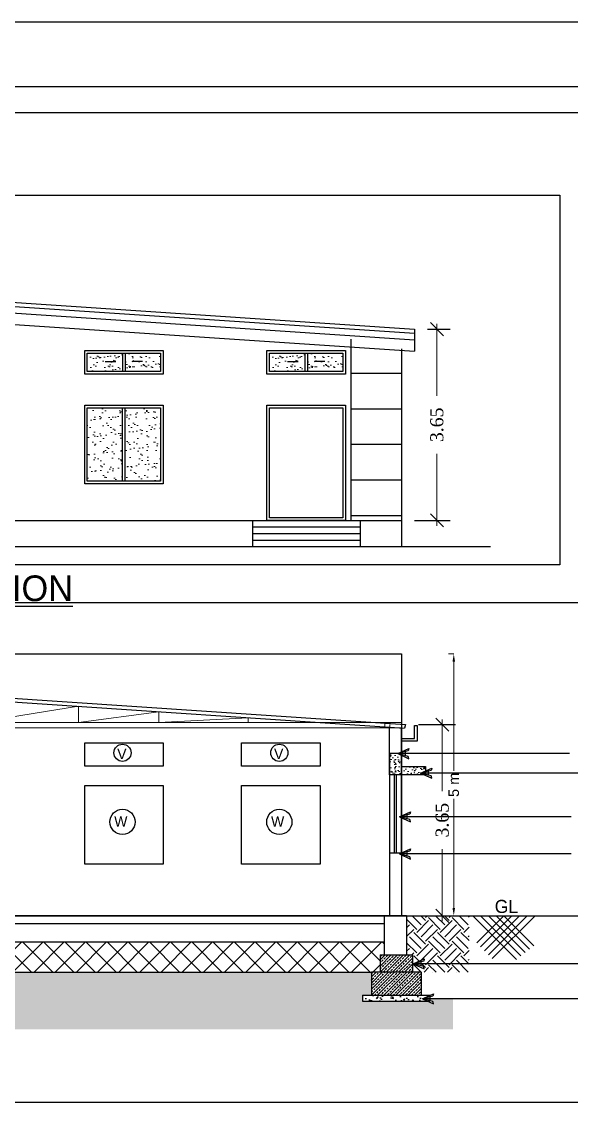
# Model space of a CAD drawing. Header units: metres. Extents: x 4203 to 4342, y -2959 to -2859.
# Drawn here: x 4315.5 to 4325.99, y -2945.66 to -2924.77 of the extents above; entities that cross this region are included whole.
import ezdxf

# ---------------------------------------------------------------- set-up
doc = ezdxf.new("R2010")
doc.units = ezdxf.units.M
doc.header["$LTSCALE"] = 0.1
doc.layers.get('0').update_dxf_attribs({"true_color": 0xffffff})
for name, color, linetype, true_color in [('__BN_BuildingPlan', 52, 'Continuous', 0xbdbd00), ('__BN_ElevationPlan', 7, 'Continuous', 0x4b0082), ('__BN_FloorInSection', 132, 'Continuous', 0x00bdbd), ('__BN_GroundLevel', 63, 'Continuous', 0xadbd7e), ('__BN_Section', 75, 'Continuous', 0x6b8156), ('__BN_SectionDimensions', 7, 'Continuous', 0x40e0d0)]:
    doc.layers.add(name, color=color, linetype=linetype, true_color=true_color)
doc.styles.add('ArialStyle', font='arial.ttf')
doc.styles.add('PreDCRFont', font='times.ttf', dxfattribs={"height": 0.25})
doc.styles.get("Standard").update_dxf_attribs({"font": 'times.ttf'})
doc.dimstyles.new('PDCR-PLOT-INT', dxfattribs={"dimtxt": 0.25, "dimasz": 0.25, "dimexe": 0.25, "dimexo": 0.25, "dimgap": 0.25, "dimtad": 0, "dimzin": 0, "dimdsep": 46, "dimtxsty": 'PreDCRFont', "dimblk": 'OBLIQUE', "dimcen": 0.5, "dimdle": 0.1, "dimadec": 0, "dimazin": 0, "dimtfac": 1, "dimtix": 1, "dimtofl": 0, "dimtmove": 1, "dimatfit": 1, "dimfxl": 1, "dimtolj": 1, "dimtzin": 0, "dimlwd": 15, "dimarcsym": 0})
doc.dimstyles.new('PDF_OPTIMIZED', dxfattribs={"dimtxt": 0.2, "dimasz": 0.15, "dimexe": 0.1, "dimexo": 0, "dimgap": 0.05, "dimtad": 0, "dimdsep": 46, "dimtxsty": 'ArialStyle', "dimcen": 0.09, "dimclrd": 256, "dimclre": 256, "dimclrt": 256, "dimadec": 0, "dimazin": 0, "dimtfac": 1, "dimtdec": 4, "dimtofl": 0, "dimtmove": 0, "dimatfit": 3, "dimfxl": 1, "dimtolj": 1, "dimtzin": 0, "dimlwd": 15, "dimlwe": 9, "dimarcsym": 0})

# ---------------------------------------------------------------- blocks, each defined once
blk = doc.blocks.new('_Oblique')
at = {"color": 0, "linetype": 'ByBlock', "lineweight": -2}
blk.add_line((-0.5, -0.5), (0.5, 0.5), dxfattribs=at)
blk = doc.blocks.new('*D40')
at = {"color": 0, "lineweight": 15, "transparency": 16777216}
for p, q in [((4323.426, -2930.541), (4323.426, -2931.912)), ((4323.426, -2934.391), (4323.426, -2933.019))]:
    blk.add_line(p, q, dxfattribs=at)
at = {"color": 0, "lineweight": -2, "transparency": 16777216}
for p, q in [((4323.248, -2930.641), (4323.676, -2930.641)), ((4322.998, -2934.291), (4323.676, -2934.291))]:
    blk.add_line(p, q, dxfattribs=at)
at = {"layer": 'Defpoints', "color": 0, "transparency": 16777216}
for p in [(4322.998, -2930.641, -0.329), (4322.748, -2934.291, -0.54), (4323.426, -2934.291)]:
    blk.add_point(p, dxfattribs=at)
at = {"color": 0, "lineweight": 15, "transparency": 16777216, "xscale": 0.25, "yscale": 0.25, "zscale": 0.25}
for p, rotation in [((4323.426, -2930.641), 90), ((4323.426, -2934.291), 270)]:
    blk.add_blockref('_Oblique', p, dxfattribs=dict(at, rotation=rotation))
at = {"color": 0, "transparency": 16777216, "insert": (4323.426, -2932.466), "char_height": 0.25, "attachment_point": 5, "rotation": 90, "style": 'PreDCRFont'}
blk.add_mtext('\\A1;3.65', dxfattribs=at)
blk = doc.blocks.new('GG')
at = {"color": 5, "ltscale": 0.13}
for p, q in [((0, 0), (0.212, 0.096)), ((0.202, 0.052), (0, 0)), ((3.279, 0), (0, 0)), ((0, 0), (0.212, -0.096)), ((0.202, -0.052), (0, 0)), ((0.212, 0.096), (0.202, 0.052)), ((0.212, -0.096), (0.202, -0.052))]:
    blk.add_line(p, q, dxfattribs=at)
at = {"color": 5}
blk.add_line((0.144, 0.067, -0.002), (0.144, -0.043, -0.002), dxfattribs=at)
blk = doc.blocks.new('*D42')
at = {"color": 0, "lineweight": 15, "transparency": 16777216}
for p, q in [((4323.528, -2938.088), (4323.528, -2939.46)), ((4323.528, -2941.938), (4323.528, -2940.567))]:
    blk.add_line(p, q, dxfattribs=at)
at = {"color": 0, "lineweight": -2, "transparency": 16777216}
for p, q in [((4323.073, -2938.188), (4323.778, -2938.188)), ((4322.168, -2941.838), (4323.778, -2941.838))]:
    blk.add_line(p, q, dxfattribs=at)
at = {"layer": 'Defpoints', "color": 0, "transparency": 16777216}
for p in [(4322.823, -2938.188, -0.284), (4321.918, -2941.838, -0.014), (4323.528, -2941.838)]:
    blk.add_point(p, dxfattribs=at)
at = {"color": 0, "lineweight": 15, "transparency": 16777216, "xscale": 0.25, "yscale": 0.25, "zscale": 0.25}
for p, rotation in [((4323.528, -2938.188), 90), ((4323.528, -2941.838), 270)]:
    blk.add_blockref('_Oblique', p, dxfattribs=dict(at, rotation=rotation))
at = {"color": 0, "transparency": 16777216, "insert": (4323.528, -2940.013), "char_height": 0.25, "attachment_point": 5, "rotation": 90, "style": 'PreDCRFont'}
blk.add_mtext('\\A1;3.65', dxfattribs=at)
blk = doc.blocks.new('*D88')
at = {"layer": '__BN_SectionDimensions', "color": 133, "lineweight": 9, "true_color": 0x40e0d0, "transparency": 16777216}
for p, q in [((4323.748, -2936.839), (4323.648, -2936.839)), ((4323.748, -2941.838), (4323.648, -2941.838))]:
    blk.add_line(p, q, dxfattribs=at)
at = {"layer": '__BN_SectionDimensions', "color": 133, "lineweight": 15, "true_color": 0x40e0d0, "transparency": 16777216}
for p, q in [((4323.748, -2936.989), (4323.748, -2939.07)), ((4323.748, -2941.688), (4323.748, -2939.607))]:
    blk.add_line(p, q, dxfattribs=at)
at = {"layer": '__BN_SectionDimensions', "color": 133, "true_color": 0x40e0d0, "transparency": 16777216}
for points in [[(4323.723, -2936.989), (4323.773, -2936.989), (4323.748, -2936.839)], [(4323.723, -2941.688), (4323.773, -2941.688), (4323.748, -2941.838)]]:
    blk.add_solid(points, dxfattribs=at)
at = {"layer": 'Defpoints', "color": 0, "transparency": 16777216}
for p in [(4323.748, -2936.839), (4323.748, -2936.839), (4323.748, -2941.838)]:
    blk.add_point(p, dxfattribs=at)
at = {"layer": '__BN_SectionDimensions', "color": 133, "true_color": 0x40e0d0, "transparency": 16777216, "insert": (4323.748, -2939.338), "char_height": 0.2, "attachment_point": 5, "rotation": 90, "style": 'ArialStyle'}
blk.add_mtext('\\A1;5 m', dxfattribs=at)

msp = doc.modelspace()

# ---------------------------------------------------------------- hatches: boundary and pattern name
h = msp.add_hatch()
h.set_pattern_fill('_USER', color=8, scale=0.68, style=0, pattern_type=0)
h.set_pattern_definition([(0, (4752.64666, -316.87885), (0, 0.68), [])])
h.paths.add_polyline_path([(4321.78, -2930.867), (4322.748, -2931.015), (4322.748, -2934.291), (4321.795, -2934.291)])
at = {"lineweight": 5, "ltscale": 0.5}
h = msp.add_hatch(dxfattribs=at)
h.set_pattern_fill('AR-SAND', color=8, scale=0.004, style=0)
h.set_pattern_definition([(37.5, (5123.08257, -298.917), (-0.006400125, 0.195765295), [0, -0.154432, 0, -0.17272, 0, -0.1651]), (7.5, (5123.08257, -298.917), (0.179809313, 0.28673004), [0, -0.083312, 0, -0.139192, 0, -0.05334]), (327.5, (5122.9576, -298.917), (0.316396948, 0.000574874), [0, -0.0508, 0, -0.18288, 0, -0.23876]), (317.5, (5122.9576, -298.917), (0.30542258, 0.08917173), [0, -0.0254, 0, -0.119888, 0, -0.13716])])
h.paths.add_polyline_path([(4316.75, -2931.1), (4316.75, -2931.45), (4317.425, -2931.45), (4317.425, -2931.1)])
h.paths.add_polyline_path([(4317.475, -2931.1), (4317.475, -2931.45), (4318.15, -2931.45), (4318.15, -2931.1)])
h = msp.add_hatch(dxfattribs=at)
h.set_pattern_fill('AR-SAND', color=8, scale=0.004, style=0)
h.set_pattern_definition([(37.5, (5126.56365, -298.917), (-0.006400125, 0.195765295), [0, -0.154432, 0, -0.17272, 0, -0.1651]), (7.5, (5126.56365, -298.917), (0.179809313, 0.28673004), [0, -0.083312, 0, -0.139192, 0, -0.05334]), (327.5, (5126.43868, -298.917), (0.316396948, 0.000574874), [0, -0.0508, 0, -0.18288, 0, -0.23876]), (317.5, (5126.43868, -298.917), (0.30542258, 0.08917173), [0, -0.0254, 0, -0.119888, 0, -0.13716])])
h.paths.add_polyline_path([(4320.231, -2931.1), (4320.231, -2931.45), (4320.906, -2931.45), (4320.906, -2931.1)])
h.paths.add_polyline_path([(4320.956, -2931.1), (4320.956, -2931.45), (4321.631, -2931.45), (4321.631, -2931.1)])
h = msp.add_hatch(dxfattribs=at)
h.set_pattern_fill('AR-SAND', color=8, scale=0.005, style=0)
h.set_pattern_definition([(37.5, (5123.08257, -295.94267), (-0.008000156, 0.244706619), [0, -0.19304, 0, -0.2159, 0, -0.206375]), (7.5, (5123.08257, -295.94267), (0.22476164, 0.35841255), [0, -0.10414, 0, -0.17399, 0, -0.066675]), (327.5, (5122.92636, -295.94267), (0.395496185, 0.000718592), [0, -0.0635, 0, -0.2286, 0, -0.29845]), (317.5, (5122.92636, -295.94267), (0.381778226, 0.11146466), [0, -0.03175, 0, -0.14986, 0, -0.17145])])
h.paths.add_polyline_path([(4317.425, -2932.141), (4316.75, -2932.141), (4316.75, -2933.541), (4317.425, -2933.541)])
h.paths.add_polyline_path([(4318.15, -2932.141), (4317.475, -2932.141), (4317.475, -2933.541), (4318.15, -2933.541)])
h = msp.add_hatch(dxfattribs=at)
h.set_pattern_fill('AR-CONC', color=8, scale=0.001, style=0)
h.set_pattern_definition([(50, (4977.93088, -325.51681), (0.182184669, -0.0159390855), [0.01905, -0.20955]), (355, (4977.93088, -325.51681), (-0.035243421, 0.191056845), [0.01524, -0.167640584]), (100.451445, (4977.94606, -325.51814), (0.146941247, 0.175117752), [0.016190009, -0.178090245]), (46.1842, (4977.93088, -325.466), (0.27107904, -0.042042328), [0.028575, -0.314325]), (96.635558, (4977.95347, -325.46951), (0.237404134, 0.247426125), [0.024285023, -0.267135608]), (351.184151, (4977.93088, -325.466), (0.237404134, 0.247426125), [0.022859967, -0.251459732]), (21, (4977.95628, -325.47871), (0.151614391, -0.102265198), [0.01905, -0.20955]), (326, (4977.95628, -325.47871), (0.061802028, 0.184187966), [0.01524, -0.16764]), (71.451445, (4977.96891, -325.48723), (0.213416419, 0.081922769), [0.016190009, -0.178089938]), (37.5, (4977.93088, -325.51681), (0.0030886033, 0.0845550389), [0, -0.165608, 0, -0.17018, 0, -0.168275]), (7.5, (4977.93088, -325.51681), (0.0668196625, 0.1001805748), [0, -0.097028, 0, -0.161798, 0, -0.064135]), (327.5, (4977.87424, -325.51681), (0.1355905952, -0.005728744), [0, -0.0635, 0, -0.19812, 0, -0.26289]), (317.5, (4977.84884, -325.51681), (0.1481291814, 0.025426491), [0, -0.08255, 0, -0.131572, 0, -0.18669])])
h.paths.add_polyline_path([(4323.208, -2938.988), (4322.748, -2938.988), (4322.748, -2938.731), (4322.518, -2938.731), (4322.518, -2939.138), (4323.208, -2939.138)])
at = {"lineweight": 0}
h = msp.add_hatch(dxfattribs=at)
h.set_pattern_fill('EARTH', color=256, scale=0.05, angle=45)
h.set_pattern_definition([(45, (4595.76062, -304.37216), (3e-17, 0.449012806), [0.3175, -0.3175]), (45, (4595.67643, -304.28797), (3e-17, 0.449012806), [0.3175, -0.3175]), (45, (4595.59224, -304.20378), (3e-17, 0.449012806), [0.3175, -0.3175]), (135, (4595.59224, -304.14766), (-0.449012806, 3e-17), [0.3175, -0.3175]), (135, (4595.67643, -304.06347), (-0.449012806, 3e-17), [0.3175, -0.3175]), (135, (4595.76062, -303.97928), (-0.449012806, 3e-17), [0.3175, -0.3175])])
h.paths.add_polyline_path([(4324.041, -2941.838), (4322.848, -2941.838), (4322.848, -2942.582), (4322.961, -2942.582), (4322.961, -2942.582), (4322.961, -2942.914), (4322.961, -2942.914), (4324.041, -2942.913), (4324.041, -2942.753), (4323.116, -2942.753), (4323.116, -2942.79), (4323.175, -2942.805), (4323.184, -2942.848), (4322.972, -2942.753), (4323.184, -2942.657), (4323.175, -2942.7), (4323.116, -2942.715), (4323.116, -2942.753), (4324.041, -2942.753)])
h = msp.add_hatch()
h.set_pattern_fill('ANSI37', color=8, scale=0.09)
h.set_pattern_definition([(45, (0, -10.09935), (-0.202055763, 0.202055763), []), (135, (0, -10.09935), (-0.202055763, -0.202055763), [])])
h.paths.add_polyline_path([(4322.34, -2942.582), (4322.418, -2942.582), (4322.426, -2942.337), (4303.086, -2942.337), (4303.078, -2942.582), (4303.191, -2942.582), (4303.191, -2942.914), (4303.357, -2942.914), (4322.34, -2942.914)])
h = msp.add_hatch()
h.set_pattern_fill('ANSI33', color=8, scale=0.331837, angle=-0.0008, style=0)
h.set_pattern_definition([(44.999, (4322.3403, -2942.91393), (-0.05866, 0.058662), []), (44.999, (4322.398964, -2942.91393), (-0.05866, 0.058662), [0.0414796, -0.02074])])
h.paths.add_polyline_path([(4322.961, -2942.914), (4322.961, -2942.582), (4322.34, -2942.582), (4322.34, -2942.914)])
h = msp.add_hatch(dxfattribs=at)
h.set_pattern_fill('EARTH', color=256, scale=0.05, angle=45)
h.set_pattern_definition([(45, (0, -10.09935), (3e-17, 0.449012806), [0.3175, -0.3175]), (45, (-0.0842, -10.01516), (3e-17, 0.449012806), [0.3175, -0.3175]), (45, (-0.16838, -9.93097), (3e-17, 0.449012806), [0.3175, -0.3175]), (135, (-0.16838, -9.87484), (-0.449012806, 3e-17), [0.3175, -0.3175]), (135, (-0.0842, -9.79065), (-0.449012806, 3e-17), [0.3175, -0.3175]), (135, (3e-17, -9.70646), (-0.449012806, 3e-17), [0.3175, -0.3175])])
h.paths.add_polyline_path([(4323.734, -2943.424), (4323.293, -2943.424), (4323.293, -2943.461), (4323.351, -2943.476), (4323.36, -2943.52), (4323.244, -2943.467), (4322.008, -2943.467), (4322.008, -2943.356), (4322.174, -2943.356), (4322.174, -2942.914), (4303.357, -2942.914), (4303.357, -2943.356), (4303.523, -2943.356), (4303.523, -2943.467), (4302.238, -2943.467), (4302.238, -2943.356), (4302.404, -2943.356), (4302.404, -2942.914), (4301.62, -2942.914), (4301.62, -2944.007), (4323.734, -2944.007)])
h = msp.add_hatch()
h.set_pattern_fill('ANSI33', color=8, scale=0.331837, angle=-0.0008, style=0)
h.set_pattern_definition([(44.999, (4322.17438, -2943.356375), (-0.05866, 0.058662), []), (44.999, (4322.23304, -2943.35638), (-0.05866, 0.058662), [0.0414796, -0.02074])])
h.paths.add_polyline_path([(4322.672, -2943.356), (4323.127, -2943.356), (4323.127, -2942.914), (4322.34, -2942.914), (4322.174, -2942.914), (4322.174, -2943.356)])
at = {"linetype": 'Continuous'}
h = msp.add_hatch(dxfattribs=at)
h.set_pattern_fill('AR-CONC', color=8, scale=0.036084)
h.set_pattern_definition([(50, (1913.36213, -12769.91365), (0.2588135717, -0.0226432536), [0.027062729, -0.297690018]), (355, (1913.36213, -12769.91365), (-0.05006653, 0.271418291), [0.021650183, -0.2381520144]), (100.4514445, (1913.3837, -12769.91554), (0.208747041, 0.2487750343), [0.0229997805, -0.2529975854]), (46.1842, (1913.36213, -12769.8415), (0.385099504, -0.059725379), [0.040594093, -0.446535027]), (96.6356355, (1913.3942, -12769.84646), (0.337260038, 0.351497435), [0.03449969, -0.379496592]), (351.184164, (1913.36213, -12769.8415), (0.337260038, 0.351497435), [0.032475275, -0.357228022]), (21, (1913.3982, -12769.85953), (0.215385783, -0.1452795452), [0.027062729, -0.297690018]), (326, (1913.3982, -12769.85953), (0.087797025, 0.261660521), [0.021650183, -0.2381520144]), (71.4514447, (1913.41616, -12769.87163), (0.3031828054, 0.1163809754), [0.02299978, -0.2529975854]), (37.5, (1913.36213, -12769.91365), (0.0043877182, 0.120120215), [0, -0.2352653233, 0, -0.2417603783, 0, -0.2390541054]), (7.5, (1913.36213, -12769.91365), (0.094925061, 0.1423180965), [0, -0.1378394993, 0, -0.2298527776, 0, -0.0911111873]), (327.5, (1913.28166, -12769.91365), (0.1926225584, -0.0081386184), [0, -0.0902090964, 0, -0.2814523807, 0, -0.373465659]), (317.5, (1913.24558, -12769.91365), (0.2104347894, 0.03612152), [0, -0.1172718253, 0, -0.1869132477, 0, -0.2652147433])])
h.paths.add_polyline_path([(4323.293, -2943.467), (4323.293, -2943.356), (4322.34, -2943.356), (4322.008, -2943.356), (4322.008, -2943.467)])

# ---------------------------------------------------------------- linework, layer by layer
at = {"color": 5}
for p, q in [((4321.78, -2930.83, -0.664), (4321.78, -2934.291, -0.141)), ((4322.748, -2931.015, -0.953), (4322.748, -2934.791, 0.526)), ((4317.425, -2931.1, -1.349), (4317.425, -2931.45, -1.349)), ((4317.475, -2931.1, -1.349), (4317.475, -2931.45, -1.349)), ((4320.906, -2931.1, -1.349), (4320.906, -2931.45, -1.349)), ((4320.956, -2931.1, -1.349), (4320.956, -2931.45, -1.349)), ((4302.748, -2934.291, -0.241), (4322.748, -2934.291, -0.741)), ((4301.504, -2934.791, 0.059), (4324.45, -2934.791, -0.141)), ((4302.748, -2934.791, -0.241), (4322.748, -2934.791, -0.741)), ((4302.748, -2934.791, -0.301), (4324.42, -2934.791, -0.741))]:
    msp.add_line(p, q, dxfattribs=at)
at = {"color": 1, "ltscale": 5}
msp.add_line((4322.998, -2930.641, -0.729), (4322.998, -2930.717, -0.718), dxfattribs=at)
at = {"color": 42}
msp.add_line((4322.998, -2930.717, -0.718), (4322.998, -2931.063, -0.718), dxfattribs=at)
at = {"color": 8}
for p, q in [((4317.293, -2931.26, -0.587), (4317.253, -2931.239, -0.587)), ((4317.606, -2931.26, -0.587), (4317.647, -2931.239, -0.587)), ((4320.774, -2931.26, -0.587), (4320.734, -2931.239, -0.587)), ((4321.088, -2931.26, -0.587), (4321.128, -2931.239, -0.587)), ((4317.092, -2931.26, -0.587), (4317.293, -2931.26, -0.587)), ((4317.807, -2931.26, -0.587), (4317.606, -2931.26, -0.587)), ((4320.573, -2931.26, -0.587), (4320.774, -2931.26, -0.587)), ((4321.288, -2931.26, -0.587), (4321.088, -2931.26, -0.587))]:
    msp.add_line(p, q, dxfattribs=at)
at = {"color": 1}
for p, q in [((4317.425, -2933.541, -0.059), (4317.425, -2932.141, -0.059)), ((4317.475, -2933.541, -0.059), (4317.475, -2932.141, -0.059))]:
    msp.add_line(p, q, dxfattribs=at)
for p, q in [((4319.914, -2934.791, -0.101), (4319.914, -2934.291, -0.729)), ((4321.968, -2934.791, -0.691), (4321.968, -2934.291, -0.721)), ((4319.914, -2934.416, -0.28), (4321.968, -2934.416, -0.28)), ((4319.914, -2934.541, -0.415), (4321.968, -2934.541, -0.706)), ((4319.914, -2934.666, -0.28), (4321.968, -2934.666, -0.28))]:
    msp.add_line(p, q)
at = {"color": 1, "ltscale": 3}
for p, q in [((4302.925, -2936.844, -0.813), (4322.823, -2938.188, -0.284)), ((4302.91, -2936.915, -0.813), (4322.809, -2938.259, -0.284))]:
    msp.add_line(p, q, dxfattribs=at)
at = {"color": 8, "lineweight": 9}
for p, q in [((4314.644, -2938.146, -0.498), (4316.579, -2937.838, -0.45)), ((4316.579, -2937.838, -0.45), (4316.579, -2938.146, -0.447)), ((4322.748, -2938.146, -0.284), (4302.748, -2938.146, -0.813)), ((4316.579, -2938.146, -0.447), (4318.115, -2937.942, -0.409)), ((4318.115, -2937.942, -0.409), (4318.115, -2938.146, -0.407)), ((4318.115, -2938.146, -0.407), (4319.822, -2938.057, -0.364)), ((4319.822, -2938.057, -0.364), (4319.822, -2938.146, -0.362)), ((4322.748, -2938.248, -0.284), (4302.748, -2938.248, -0.813)), ((4322.429, -2938.161, -0.765), (4322.429, -2938.247, -0.761)), ((4322.529, -2938.187, -0.307), (4322.529, -2938.248, -0.284))]:
    msp.add_line(p, q, dxfattribs=at)
at = {"color": 6}
for p, q in [((4322.518, -2939.144, -0.284), (4322.518, -2938.248, -0.284)), ((4322.518, -2938.731), (4322.518, -2938.341)), ((4322.748, -2939.144, -0.284), (4322.748, -2938.248, -0.284)), ((4322.748, -2938.731), (4322.748, -2938.341)), ((4322.518, -2940.638), (4322.518, -2941.838)), ((4322.748, -2940.638), (4322.748, -2941.838)), ((4302.863, -2941.838, -0.529), (4322.418, -2941.838)), ((4322.418, -2941.838), (4322.418, -2942.582)), ((4322.848, -2941.838), (4322.418, -2941.838)), ((4322.848, -2941.838), (4326.121, -2941.838)), ((4322.848, -2941.838), (4322.848, -2942.582)), ((4324.112, -2941.838), (4324.943, -2942.669)), ((4324.706, -2941.838), (4324.187, -2942.357)), ((4324.855, -2941.838), (4324.261, -2942.431)), ((4324.261, -2941.838), (4325.027, -2942.604)), ((4325.003, -2941.838), (4324.336, -2942.506)), ((4324.409, -2941.838), (4325.11, -2942.539)), ((4325.152, -2941.838), (4324.41, -2942.58)), ((4325.3, -2941.838), (4324.484, -2942.654)), ((4324.558, -2941.838), (4325.194, -2942.474)), ((4324.706, -2941.838), (4325.278, -2942.409)), ((4303.078, -2941.987, -0.529), (4322.418, -2941.987)), ((4303.078, -2942.337, -0.529), (4322.418, -2942.337)), ((4322.34, -2942.582, 0), (4322.961, -2942.582, 0)), ((4322.34, -2942.582, 0), (4322.34, -2942.914, 0)), ((4322.961, -2942.582, 0), (4322.961, -2942.914, 0)), ((4302.863, -2942.914, -0.529), (4322.174, -2942.914, 0)), ((4323.127, -2942.914, 0), (4322.174, -2942.914, 0)), ((4322.174, -2942.914, 0), (4322.174, -2943.356, 0)), ((4323.127, -2942.914, 0), (4323.127, -2943.356, 0)), ((4322.008, -2943.356, 0), (4322.008, -2943.467, 0)), ((4322.008, -2943.356, 0), (4323.293, -2943.356, 0)), ((4323.293, -2943.356, 0), (4323.293, -2943.467, 0)), ((4322.008, -2943.467, 0), (4323.293, -2943.467, 0))]:
    msp.add_line(p, q, dxfattribs=at)
at = {"color": 203}
for p, q in [((4322.518, -2938.731), (4322.748, -2938.731)), ((4322.518, -2938.731), (4322.518, -2940.638)), ((4322.748, -2938.731), (4322.748, -2938.988)), ((4322.518, -2939.138), (4323.208, -2939.138)), ((4322.613, -2940.638), (4322.613, -2939.138)), ((4322.653, -2940.638), (4322.653, -2939.138)), ((4322.748, -2938.988), (4323.208, -2938.988)), ((4322.748, -2940.638), (4322.748, -2939.138)), ((4323.208, -2938.988), (4323.208, -2939.138)), ((4322.518, -2940.638), (4322.748, -2940.638))]:
    msp.add_line(p, q, dxfattribs=at)
at = {"color": 116, "linetype": 'Continuous', "lineweight": -3}
msp.add_line((4322.518, -2941.838), (4322.748, -2941.838), dxfattribs=at)
for points in [[(4298.255, -2926.006), (4339.565, -2926.006), (4339.565, -2957.99), (4298.255, -2957.99)], [(4298.755, -2926.506), (4339.065, -2926.506), (4339.065, -2957.49), (4298.755, -2957.49)]]:
    msp.add_lwpolyline(points, close=True)
at = {"color": 1, "ltscale": 5, "elevation": -0.529}
for points in [[(4302.748, -2929.288), (4322.998, -2930.641)], [(4302.748, -2929.365), (4322.998, -2930.717)]]:
    msp.add_lwpolyline(points, dxfattribs=at)
at = {"color": 42, "elevation": -0.529}
for points in [[(4302.748, -2929.49), (4302.748, -2929.49), (4322.998, -2930.841)], [(4302.748, -2929.711), (4302.748, -2929.711), (4322.998, -2931.063)]]:
    msp.add_lwpolyline(points, dxfattribs=at)
at = {"color": 5}
for points in [[(4316.7, -2931.05), (4318.2, -2931.05), (4318.2, -2931.5), (4316.7, -2931.5)], [(4316.75, -2931.1), (4318.15, -2931.1), (4318.15, -2931.45), (4316.75, -2931.45)], [(4320.181, -2931.05), (4321.681, -2931.05), (4321.681, -2931.5), (4320.181, -2931.5)], [(4320.231, -2931.1), (4321.631, -2931.1), (4321.631, -2931.45), (4320.231, -2931.45)], [(4316.7, -2932.091), (4318.2, -2932.091), (4318.2, -2933.591), (4316.7, -2933.591)], [(4320.181, -2932.091), (4321.681, -2932.091), (4321.681, -2934.291), (4320.181, -2934.291)]]:
    msp.add_lwpolyline(points, close=True, dxfattribs=at)
at = {"color": 1}
for points in [[(4316.75, -2932.141), (4318.15, -2932.141), (4318.15, -2933.541), (4316.75, -2933.541)], [(4320.231, -2932.141), (4321.631, -2932.141), (4321.631, -2934.241), (4320.231, -2934.241)]]:
    msp.add_lwpolyline(points, close=True, dxfattribs=at)
at = {"color": 5, "elevation": -0.284}
msp.add_lwpolyline([(4322.748, -2938.453), (4322.998, -2938.453), (4322.998, -2938.203), (4323.048, -2938.203), (4323.048, -2938.503), (4322.748, -2938.503), (4322.748, -2938.453)], dxfattribs=at)
at = {"color": 1, "elevation": -0.284}
msp.add_lwpolyline([(4322.823, -2938.188), (4322.809, -2938.259)], dxfattribs=at)
at = {"color": 203}
for points in [[(4316.7, -2938.534), (4318.2, -2938.534), (4318.2, -2938.984), (4316.7, -2938.984)], [(4319.695, -2938.534), (4321.195, -2938.534), (4321.195, -2938.984), (4319.695, -2938.984)], [(4316.7, -2939.352), (4318.2, -2939.352), (4318.2, -2940.852), (4316.7, -2940.852)], [(4319.695, -2939.352), (4321.195, -2939.352), (4321.195, -2940.852), (4319.695, -2940.852)]]:
    msp.add_lwpolyline(points, close=True, dxfattribs=at)
at = {"color": 251, "true_color": 0x636466}
for centre, radius in [((4317.422, -2938.726, -0.283), 0.164), ((4320.417, -2938.726, -0.283), 0.164), ((4317.422, -2940.046, 0.001), 0.241), ((4320.417, -2940.046, 0.001), 0.241)]:
    msp.add_circle(centre, radius, dxfattribs=at)
at = {"layer": '__BN_BuildingPlan'}
msp.add_lwpolyline([(4296.404, -2924.775), (4341.576, -2924.775), (4341.576, -2957.99), (4296.404, -2957.99)], close=True, dxfattribs=at)
at = {"layer": '__BN_ElevationPlan'}
msp.add_lwpolyline([(4301.087, -2928.08), (4325.773, -2928.08), (4325.773, -2935.14), (4301.087, -2935.14)], close=True, dxfattribs=at)
at = {"layer": '__BN_FloorInSection'}
msp.add_lwpolyline([(4302.748, -2936.839), (4322.748, -2936.839), (4322.748, -2941.838), (4302.748, -2941.838)], close=True, dxfattribs=at)
at = {"layer": '__BN_GroundLevel'}
msp.add_lwpolyline([(4302.748, -2941.838), (4323.048, -2941.838)], dxfattribs=at)
at = {"layer": '__BN_Section'}
msp.add_lwpolyline([(4300.886, -2935.857), (4328.737, -2935.857), (4328.737, -2945.402), (4300.886, -2945.402)], close=True, dxfattribs=at)

# ---------------------------------------------------------------- block references
at = {"color": 42}
for p in [(4322.677, -2938.743, 0.001), (4323.114, -2939.116, 0.001), (4322.709, -2939.948, 0.001), (4322.709, -2940.658, 0.001), (4322.972, -2942.753, 0.001), (4323.149, -2943.424, 0.001)]:
    msp.add_blockref('GG', p, dxfattribs=at)

# ---------------------------------------------------------------- texts
at = {"attachment_point": 1}
for s, insert, char_height, width in [('{\\fCalisto MT|b0|i0|c0|p18;\\LWEST SIDE ELEVATION}', (4309.006, -2935.341, 0.368), 0.49045, 26.66439), ('{\\fCalisto MT|b0|i0|c0|p18;GL}', (4324.53, -2941.534), 0.25, 32.78804)]:
    msp.add_mtext(s, dxfattribs=dict(at, insert=insert, char_height=char_height, width=width))
at = {"color": 251, "true_color": 0x636466, "char_height": 0.2, "width": 32.78804, "attachment_point": 1}
for s, insert in [('{\\fCalisto MT|b0|i0|c0|p18;V}', (4317.321, -2938.648, 91.735)), ('{\\fCalisto MT|b0|i0|c0|p18;V}', (4320.316, -2938.648, 91.735)), ('{\\fCalisto MT|b0|i0|c0|p18;W}', (4317.264, -2939.938, 92.019)), ('{\\fCalisto MT|b0|i0|c0|p18;W}', (4320.259, -2939.938, 92.019))]:
    msp.add_mtext(s, dxfattribs=dict(at, insert=insert))

# ---------------------------------------------------------------- dimensions: what is measured, and where the dimension line sits
for base, p1, p2, picture, middle in [((4323.426, -2934.291, -0.2), (4322.998, -2930.641, -0.529), (4322.748, -2934.291, -0.741), '*D40', (4323.426, -2932.466, -0.2)), ((4323.528, -2941.838), (4322.823, -2938.188, -0.284), (4321.918, -2941.838, -0.014), '*D42', (4323.528, -2940.013))]:
    dim = msp.add_linear_dim(base=base, p1=p1, p2=p2, angle=90, dimstyle='PDCR-PLOT-INT')
    dim.commit()
    dim.dimension.update_dxf_attribs({"geometry": picture, "text_midpoint": middle})
at = {"layer": '__BN_SectionDimensions', "color": 133, "true_color": 0x40e0d0}
dim = msp.add_aligned_dim(p1=(4323.748, -2941.838), p2=(4323.748, -2936.839), distance=0, text='5 m', dimstyle='PDF_OPTIMIZED', override={"dimpost": '<> '}, dxfattribs=at)
dim.commit()
dim.dimension.update_dxf_attribs({"geometry": '*D88', "text_midpoint": (4323.748, -2939.338), "text_rotation": 90})

doc.saveas('drawing.dxf')
